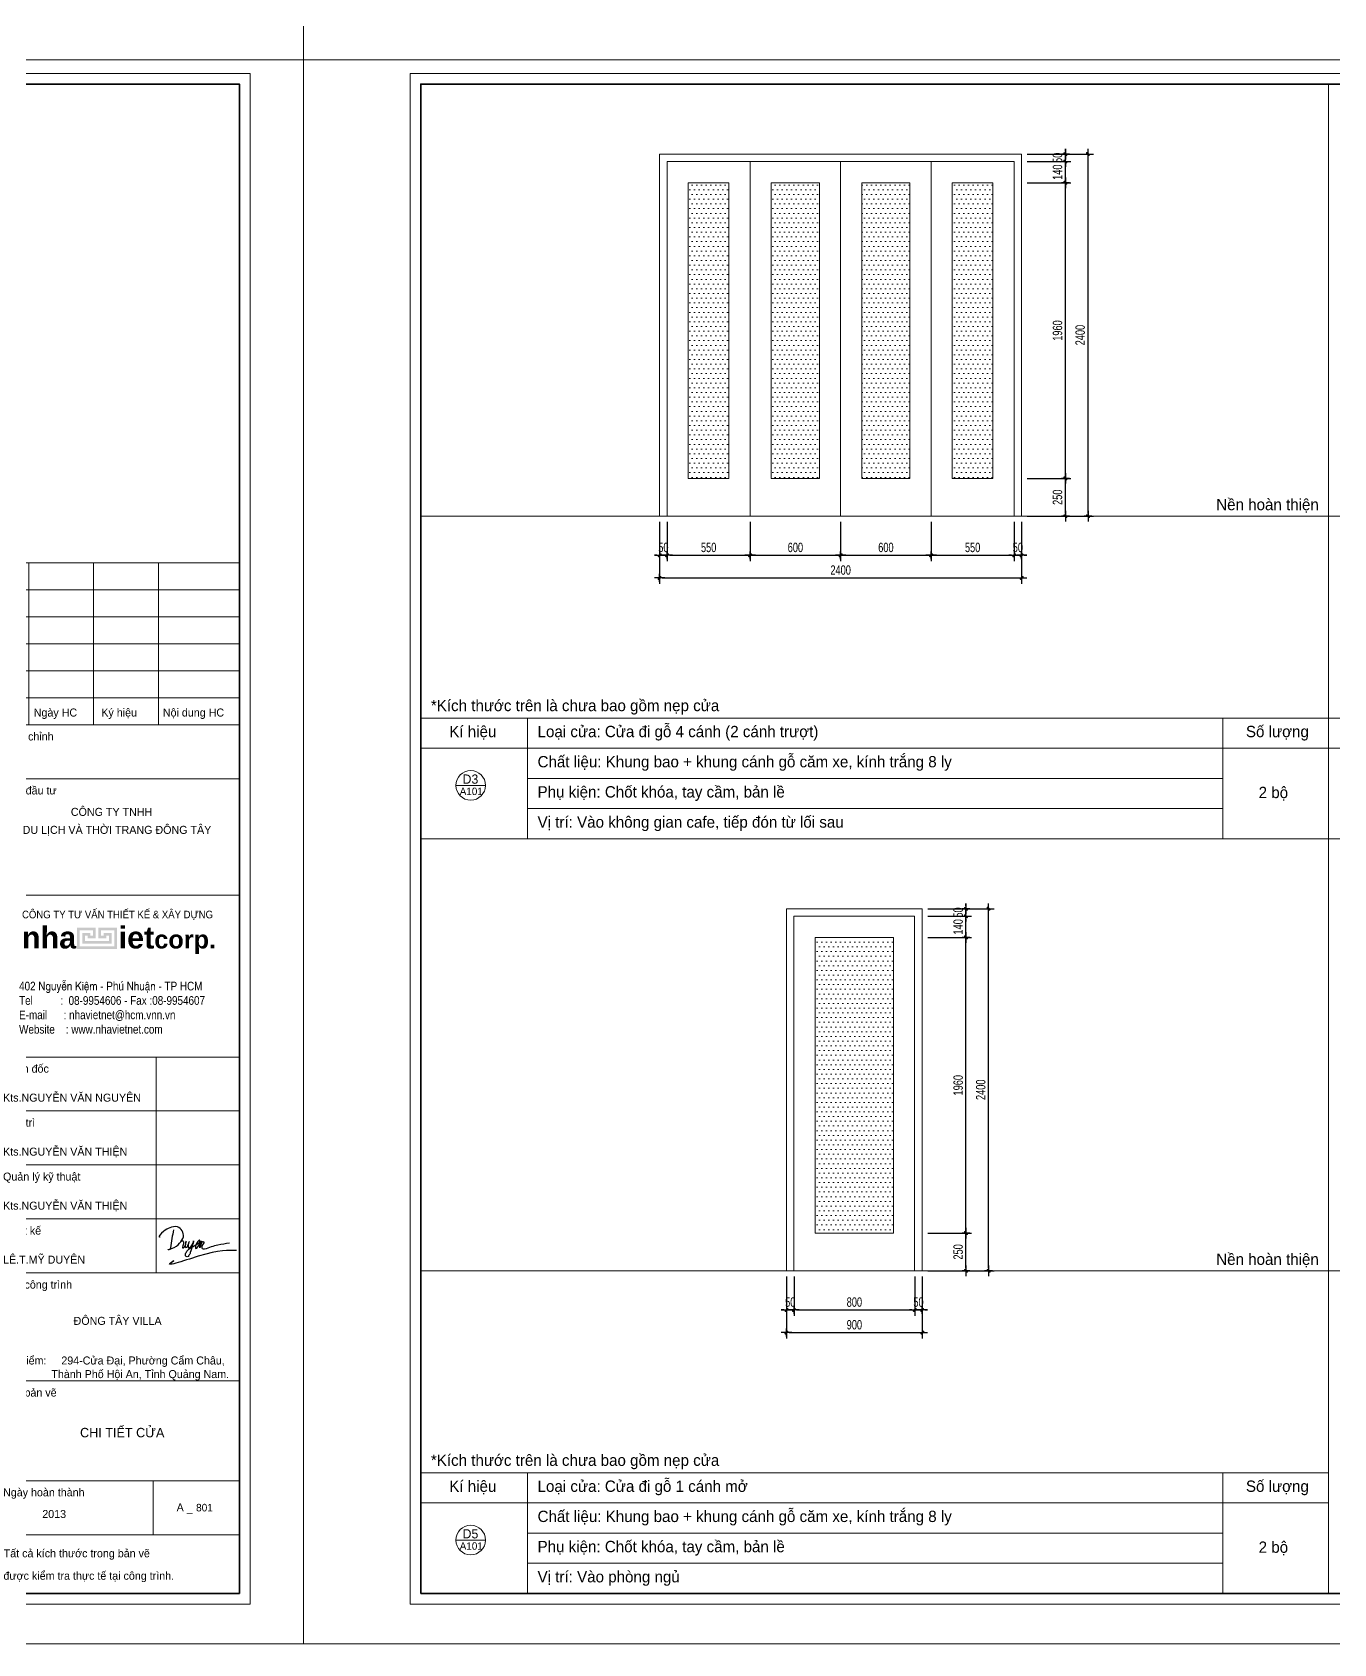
# Model space of a CAD drawing. Header units: inches. Extents: x 88947 to 296847, y 35049 to 161062.
# Drawn here: x 220800 to 229428, y 56051 to 66735 of the extents above; entities that cross this region are included whole.
import ezdxf
from ezdxf.enums import TextEntityAlignment as Align
from ezdxf.xclip import XClip

# ---------------------------------------------------------------- set-up
doc = ezdxf.new("R2010")
doc.units = ezdxf.units.IN
doc.header["$MEASUREMENT"] = 0
doc.header["$XCLIPFRAME"] = 0
doc.header["$PDMODE"] = 1
doc.layers.add('$AUDIT_BAD_LAYER1', color=7, linetype='Continuous')
doc.layers.add('text', color=2, linetype='Continuous')
for name, color, linetype, lineweight in [('0.15', 175, 'Continuous', 20), ('0.4', 1, 'Continuous', 30), ('A-Dims', 145, 'Continuous', 25), ('A-Text', 30, 'Continuous', 9), ('A-Wall', 2, 'Continuous', 35), ('CUA', 42, 'Continuous', 20), ('DIM', 7, 'Continuous', 25), ('DOOR', 142, 'Continuous', 15), ('HACTH', 8, 'Continuous', 5), ('KHUNG 2', 144, 'Continuous', 18), ('KY HIEU', 4, 'Continuous', 25), ('NETMANH', 192, 'Continuous', 18)]:
    doc.layers.add(name, color=color, linetype=linetype, lineweight=lineweight)
doc.styles.add('FRANKO', font='VFRANKO.TTF')
doc.styles.add('KH-TEXT', font='VAVON.TTF')
doc.styles.add('KHUNGTEN', font='VHELVEB.TTF')
doc.styles.add('VNI-HELVE-CONDENSE', font='VNARIAL.TTF', dxfattribs={"width": 0.7})
doc.dimstyles.new('TAS-50', dxfattribs={"dimscale": 25, "dimtxt": 2.5, "dimasz": 0.7, "dimexe": 1.5, "dimexo": 1.5, "dimgap": 0.8, "dimtad": 1, "dimdec": 0, "dimzin": 3, "dimdsep": 46, "dimtxsty": 'VNI-HELVE-CONDENSE', "dimblk": 'TICK', "dimcen": 2.5, "dimclrt": 71, "dimazin": 2, "dimtfac": 0.75, "dimtdec": 0, "dimtix": 1, "dimtmove": 2, "dimatfit": 2, "dimldrblk": 'TICK123', "dimfxl": 1.5, "dimtolj": 1, "dimtzin": 0, "dimarcsym": 0})

# ---------------------------------------------------------------- blocks, each defined once
blk = doc.blocks.new('A$C22DF5D2D')
for points in [[(-10, 1159), (-123, 479), (-148, 421), (-212, 409), (-104, 451), (219, 660), (363, 901), (147, 1267), (-150, 1235), (-388, 1094), (-537, 889), (-506, 892)], [(255, 700), (290, 728), (339, 743), (363, 705), (341, 552), (331, 483), (357, 485), (464, 729), (431, 561), (448, 495), (513, 535), (530, 566), (588, 726), (535, 529), (559, 486), (639, 526), (747, 742), (622, 304), (565, 189), (507, 143), (444, 188), (443, 257), (521, 382), (803, 578), (926, 655), (981, 729), (981, 766), (870, 665), (831, 456), (904, 515), (1051, 736), (976, 480), (1094, 717), (1127, 703), (1105, 634), (1056, 499), (1066, 460), (1148, 442), (1421, 530), (1656, 597), (2094, 666)], [(2356, 378), (916, 165), (-61, -39), (0, 0), (-61, -39)]]:
    blk.add_spline(points, degree=3)
blk = doc.blocks.new('khung ten')
at = {"layer": '0.4'}
h = blk.add_hatch(color=256, dxfattribs=at)
h.paths.add_polyline_path([(303108, -206615), (302758, -206615), (302758, -207015), (303508, -207015), (303508, -206615), (303158, -206615), (303158, -206815), (303308, -206815), (303308, -206765), (303358, -206765), (303358, -206865), (302908, -206865), (302908, -206765), (302958, -206765), (302958, -206815), (303108, -206815)])
h.paths.add_polyline_path([(303058, -206665), (303058, -206765), (303008, -206765), (303008, -206715), (302858, -206715), (302858, -206915), (303408, -206915), (303408, -206715), (303258, -206715), (303258, -206765), (303208, -206765), (303208, -206665), (303458, -206665), (303458, -206965), (302808, -206965), (302808, -206665)], flags=16)
at = {"layer": '0.15', "ltscale": 0.7}
blk.add_line((301249, -213090), (305804, -213090), dxfattribs=at)
at = {"layer": 'A-Wall', "ltscale": 0.7}
blk.add_lwpolyline([(267204, -219099), (305804, -219099), (305804, -190799), (267204, -190799)], close=True, dxfattribs=at)
at = {"layer": 'KHUNG 2', "ltscale": 0.7}
for p, q in [((301249, -219099), (301249, -190799)), ((301249, -199776), (305804, -199776)), ((301856, -202813), (301856, -199776)), ((303071, -202813), (303071, -199776)), ((304286, -202813), (304286, -199776)), ((301249, -200282), (305804, -200282)), ((301249, -200789), (305804, -200789)), ((305804, -201295), (301249, -201295)), ((301249, -201801), (305804, -201801)), ((301249, -202307), (305804, -202307)), ((301249, -202813), (305804, -202813)), ((301249, -203826), (305804, -203826)), ((301249, -206004), (305804, -206004)), ((301249, -209041), (305804, -209041)), ((304246, -213090), (304246, -209041)), ((301249, -210053), (305804, -210053)), ((301249, -211065), (305804, -211065)), ((301249, -212078), (305804, -212078)), ((301249, -213090), (305804, -213090)), ((301249, -215115), (305804, -215115)), ((301249, -216986), (305804, -216986)), ((304185, -217998), (304185, -216986)), ((301249, -217998), (305804, -217998))]:
    blk.add_line(p, q, dxfattribs=at)
blk.add_lwpolyline([(267004, -219299), (306004, -219299), (306004, -190599), (267004, -190599)], close=True, dxfattribs=at)
at = {"layer": 'NETMANH', "ltscale": 0.7}
blk.add_lwpolyline([(265004, -220042), (307004, -220042), (307004, -190342), (265004, -190342)], close=True, dxfattribs=at)
at = {"layer": 'text', "linetype": 'Continuous', "xscale": 0.5, "yscale": 0.5, "zscale": 0.5}
blk.add_blockref('A$C22DF5D2D', (304573, -212860), dxfattribs=at)
at = {"layer": '$AUDIT_BAD_LAYER1', "color": 2, "linetype": 'Continuous', "style": 'KHUNGTEN', "width": 0.9}
blk.add_text('COÂNG TY TÖ VAÁN THIEÁT KEÁ & XAÂY DÖÏNG', height=142.53, dxfattribs=at).set_placement((303519, -206369), align=Align.MIDDLE_CENTER)
at = {"layer": '$AUDIT_BAD_LAYER1', "color": 2, "linetype": 'Continuous', "insert": (301673, -207630), "char_height": 161.97, "width": 6102.51, "attachment_point": 1, "style": 'KHUNGTEN'}
blk.add_mtext('{\\fVNI-Helve-Condense|b0|i0|c0|p2;402 Nguyeãn Kieäm - Phuù Nhuaän - TP HCM \\PTel          :  08-9954606 - Fax :08-9954607\\PE-mail      : nhavietnet@hcm.vnn.vn\\PWebsite    : www.nhavietnet.com}', dxfattribs=at)
at = {"layer": 'text', "linetype": 'Continuous', "style": 'FRANKO'}
for s, p in [('Stt', (301373, -202657)), ('Ngaøy HC', (301948, -202657)), ('Kyù hieäu', (303215, -202657)), ('Noäi dung HC', (304369, -202657)), ('Hieäu chænh', (301373, -203106)), ('Chuû ñaàu tö', (301373, -204118)), ('COÂNG TY TNHH ', (302644, -204520)), ('DU LÒCH VAØ THÔØI TRANG ÑOÂNG TAÂY', (301740, -204857)), ('Giaùm ñoác', (301373, -209334)), ('Kts.NGUYEÃN VAÊN NGUYEÂN', (301373, -209878)), ('Chuû trì', (301373, -210346)), ('Kts.NGUYEÃN VAÊN THIEÄN', (301373, -210890)), ('Quaûn lyù kyõ thuaät', (301373, -211358)), ('Kts.NGUYEÃN VAÊN THIEÄN', (301373, -211903)), ('Thieát keá', (301373, -212370)), ('LEÂ.T.MYÕ DUYEÂN', (301373, -212915)), ('Teân coâng trình', (301373, -213383)), ('ÑOÂNG TAÂY VILLA', (302695, -214063)), ('Ñòa Ñieåm:     294-Cöûa Ñaïi, Phöôøng Caåm Chaâu, ', (301306, -214806)), ('Thaønh Phoá Hoäi An, Tænh Quaûng Nam.', (302278, -215061)), ('Teân baûn veõ ', (301373, -215407)), ('Ngaøy hoaøn thaønh', (301373, -217278)), ('2013', (302108, -217684)), ('A _ ', (304627, -217560)), ('Taát caû kích thöôùc trong baûn veõ ', (301385, -218421)), ('ñöôïc kieåm tra thöïc teá taïi coâng trình.', (301381, -218842))]:
    blk.add_text(s, height=150, dxfattribs=at).set_placement(p)
at = {"layer": 'text', "linetype": 'Continuous', "insert": (303546, -206852), "char_height": 410.12, "width": 9417.44, "attachment_point": 5, "style": 'KHUNGTEN'}
blk.add_mtext('{\\fVNI-Helve|b1|i0|c0|p2;nha     iet\\H0.8274x;corp.}', dxfattribs=at)
blk = doc.blocks.new('A$C63FF6805')
at = {"layer": 'HACTH'}
h = blk.add_hatch(dxfattribs=at)
h.set_pattern_fill('DOTS', color=256, scale=500, style=0)
h.set_pattern_definition([(0, (-2310, -2310), (15.625, 31.25), [0, -31.25])])
h.paths.add_polyline_path([(-2040, -190), (-2310, -190), (-2310, -2150), (-2040, -2150)])
h = blk.add_hatch(dxfattribs=at)
h.set_pattern_fill('DOTS', color=256, scale=500, style=0)
h.set_pattern_definition([(0, (-1760, -2310), (15.625, 31.25), [0, -31.25])])
h.paths.add_polyline_path([(-1440, -190), (-1760, -190), (-1760, -2150), (-1440, -2150)])
h = blk.add_hatch(dxfattribs=at)
h.set_pattern_fill('DOTS', color=256, scale=500, style=0)
h.set_pattern_definition([(180, (-840, -2310), (-15.625, 31.25), [0, -31.25])])
h.paths.add_polyline_path([(-1160, -190), (-840, -190), (-840, -2150), (-1160, -2150)])
h = blk.add_hatch(dxfattribs=at)
h.set_pattern_fill('DOTS', color=256, scale=500, style=0)
h.set_pattern_definition([(180, (-290, -2310), (-15.625, 31.25), [0, -31.25])])
h.paths.add_polyline_path([(-560, -190), (-290, -190), (-290, -2150), (-560, -2150)])
at = {"layer": 'CUA'}
for points in [[(-100, -2400), (-100, 0), (-2500, 0), (-2500, -2400)], [(-1300, -50), (-1900, -50), (-1900, -2400), (-1300, -2400)], [(-1300, -50), (-700, -50), (-700, -2400), (-1300, -2400)], [(-2040, -190), (-2310, -190), (-2310, -2150), (-2040, -2150)], [(-1440, -190), (-1760, -190), (-1760, -2150), (-1440, -2150)], [(-1160, -190), (-840, -190), (-840, -2150), (-1160, -2150)], [(-560, -190), (-290, -190), (-290, -2150), (-560, -2150)]]:
    blk.add_lwpolyline(points, close=True, dxfattribs=at)
for points in [[(-1900, -50), (-2450, -50), (-2450, -2400), (-1900, -2400), (-1900, -50)], [(-700, -50), (-1900, -50)], [(-1900, -2400), (-1900, -50)], [(-700, -2400), (-150, -2400), (-150, -50), (-700, -50), (-700, -2400)], [(-700, -2400), (-700, -50)], [(-1160, -190), (-840, -190)], [(-1900, -2400), (-700, -2400)]]:
    blk.add_lwpolyline(points, dxfattribs=at)
blk = doc.blocks.new('TICK')
at = {"layer": 'A-Dims', "color": 1}
for p, q in [((-2, 0), (2, 0)), ((0, 1.5), (0, -1.5))]:
    blk.add_line(p, q, dxfattribs=at)
at = {"layer": 'A-Dims', "color": 1, "const_width": 0.788}
blk.add_lwpolyline([(-0.33, -0.35), (0.38, 0.38)], dxfattribs=at)
at = {"layer": 'A-Dims', "color": 1, "const_width": 0.394}
for points in [[(0.24, 0.52, -0.414214), (0.52, 0.52, -1)], [(0.52, 0.52, -0.414214), (0.52, 0.24, -1)], [(-0.47, -0.21, 0.414214), (-0.47, -0.49, 1)], [(-0.47, -0.49, 0.414214), (-0.19, -0.49, 1)]]:
    blk.add_lwpolyline(points, format="xyb", dxfattribs=at)
blk = doc.blocks.new('*D3468')
at = {"layer": 'Defpoints', "color": 0}
for p in [(227359, 63777), (227649, 63777), (227359, 63527)]:
    blk.add_point(p, dxfattribs=at)
at = {"layer": 'DIM', "color": 0, "lineweight": -2}
for p, q in [((227396, 63777), (227686, 63777)), ((227649, 63545), (227649, 63760)), ((227396, 63527), (227686, 63527))]:
    blk.add_line(p, q, dxfattribs=at)
at = {"layer": 'DIM', "color": 0, "lineweight": -2, "xscale": 17.5, "yscale": 17.5, "zscale": 17.5}
for p, rotation in [((227649, 63777), 90), ((227649, 63527), 270)]:
    blk.add_blockref('TICK', p, dxfattribs=dict(at, rotation=rotation))
at = {"layer": 'DIM', "color": 71, "insert": (227597, 63652), "char_height": 62.5, "attachment_point": 5, "rotation": 90, "style": 'VNI-HELVE-CONDENSE'}
blk.add_mtext('\\A1;250', dxfattribs=at)
blk = doc.blocks.new('TICK123')
at = {"layer": 'A-Dims', "color": 1}
blk.add_lwpolyline([(0.05, 0, 0, 0.84, 0), (-2.11, 0, 8.4, 8.4, 0)], format="xyseb", dxfattribs=at)
blk = doc.blocks.new('*D3469')
at = {"layer": 'Defpoints', "color": 0}
for p in [(227359, 65737), (227649, 65737), (227359, 63777)]:
    blk.add_point(p, dxfattribs=at)
at = {"layer": 'DIM', "color": 0, "lineweight": -2}
for p, q in [((227396, 65737), (227686, 65737)), ((227649, 63795), (227649, 65720)), ((227396, 63777), (227686, 63777))]:
    blk.add_line(p, q, dxfattribs=at)
at = {"layer": 'DIM', "color": 0, "lineweight": -2, "xscale": 17.5, "yscale": 17.5, "zscale": 17.5}
for p, rotation in [((227649, 65737), 90), ((227649, 63777), 270)]:
    blk.add_blockref('TICK', p, dxfattribs=dict(at, rotation=rotation))
at = {"layer": 'DIM', "color": 71, "insert": (227597, 64757), "char_height": 62.5, "attachment_point": 5, "rotation": 90, "style": 'VNI-HELVE-CONDENSE'}
blk.add_mtext('\\A1;1960', dxfattribs=at)
blk = doc.blocks.new('*D3470')
at = {"layer": 'Defpoints', "color": 0}
for p in [(227359, 65877), (227649, 65877), (227359, 65737)]:
    blk.add_point(p, dxfattribs=at)
at = {"layer": 'DIM', "color": 0, "lineweight": -2}
for p, q in [((227396, 65877), (227686, 65877)), ((227649, 65755), (227649, 65860)), ((227396, 65737), (227686, 65737))]:
    blk.add_line(p, q, dxfattribs=at)
at = {"layer": 'DIM', "color": 0, "lineweight": -2, "xscale": 17.5, "yscale": 17.5, "zscale": 17.5}
for p, rotation in [((227649, 65877), 90), ((227649, 65737), 270)]:
    blk.add_blockref('TICK', p, dxfattribs=dict(at, rotation=rotation))
at = {"layer": 'DIM', "color": 71, "insert": (227597, 65807), "char_height": 62.5, "attachment_point": 5, "rotation": 90, "style": 'VNI-HELVE-CONDENSE'}
blk.add_mtext('\\A1;140', dxfattribs=at)
blk = doc.blocks.new('*D3471')
at = {"layer": 'Defpoints', "color": 0}
for p in [(227359, 65927), (227649, 65927), (227359, 65877)]:
    blk.add_point(p, dxfattribs=at)
at = {"layer": 'DIM', "color": 0, "lineweight": -2}
for p, q in [((227396, 65927), (227686, 65927)), ((227649, 65945), (227649, 65962)), ((227649, 65877), (227649, 65927)), ((227396, 65877), (227686, 65877)), ((227649, 65860), (227649, 65842))]:
    blk.add_line(p, q, dxfattribs=at)
at = {"layer": 'DIM', "color": 0, "lineweight": -2, "xscale": 17.5, "yscale": 17.5, "zscale": 17.5}
for p, rotation in [((227649, 65927), 270), ((227649, 65877), 90)]:
    blk.add_blockref('TICK', p, dxfattribs=dict(at, rotation=rotation))
at = {"layer": 'DIM', "color": 71, "insert": (227597, 65902), "char_height": 62.5, "attachment_point": 5, "rotation": 90, "style": 'VNI-HELVE-CONDENSE'}
blk.add_mtext('\\A1;50', dxfattribs=at)
blk = doc.blocks.new('*D3472')
at = {"layer": 'Defpoints', "color": 0}
for p in [(227509, 65927), (227799, 65927), (227509, 63527)]:
    blk.add_point(p, dxfattribs=at)
at = {"layer": 'DIM', "color": 0, "lineweight": -2}
for p, q in [((227546, 65927), (227836, 65927)), ((227799, 63545), (227799, 65910)), ((227546, 63527), (227836, 63527))]:
    blk.add_line(p, q, dxfattribs=at)
at = {"layer": 'DIM', "color": 0, "lineweight": -2, "xscale": 17.5, "yscale": 17.5, "zscale": 17.5}
for p, rotation in [((227799, 65927), 90), ((227799, 63527), 270)]:
    blk.add_blockref('TICK', p, dxfattribs=dict(at, rotation=rotation))
at = {"layer": 'DIM', "color": 71, "insert": (227747, 64727), "char_height": 62.5, "attachment_point": 5, "rotation": 90, "style": 'VNI-HELVE-CONDENSE'}
blk.add_mtext('\\A1;2400', dxfattribs=at)
blk = doc.blocks.new('KH-DR')
blk.add_line((-4, 0), (4, 0))
blk.add_circle((0, 0), 4)
at = {"color": 3, "style": 'KH-TEXT'}
blk.add_attdef('SYMBOL', text='', height=2.5, dxfattribs=at).set_placement((-0.08, 1.7), align=Align.MIDDLE_CENTER)
at = {"style": 'KH-TEXT'}
blk.add_attdef('TYPE', text='', height=2, dxfattribs=at).set_placement((-0.1, -1.61), align=Align.MIDDLE_CENTER)
blk = doc.blocks.new('*D3473')
at = {"layer": 'Defpoints', "color": 0}
for p in [(224959, 63527), (225009, 63527), (225009, 63267)]:
    blk.add_point(p, dxfattribs=at)
at = {"layer": 'DIM', "color": 0, "lineweight": -2}
for p, q in [((224959, 63490), (224959, 63229)), ((225009, 63490), (225009, 63229)), ((224941, 63267), (224924, 63267)), ((224959, 63267), (225009, 63267)), ((225026, 63267), (225044, 63267))]:
    blk.add_line(p, q, dxfattribs=at)
at = {"layer": 'DIM', "color": 0, "lineweight": -2, "xscale": 17.5, "yscale": 17.5, "zscale": 17.5}
blk.add_blockref('TICK', (224959, 63267), dxfattribs=at)
at = {"layer": 'DIM', "color": 0, "lineweight": -2, "xscale": 17.5, "yscale": 17.5, "zscale": 17.5, "rotation": 180}
blk.add_blockref('TICK', (225009, 63267), dxfattribs=at)
at = {"layer": 'DIM', "color": 71, "insert": (224984, 63319), "char_height": 62.5, "attachment_point": 5, "style": 'VNI-HELVE-CONDENSE'}
blk.add_mtext('\\A1;50', dxfattribs=at)
blk = doc.blocks.new('*D3474')
at = {"layer": 'Defpoints', "color": 0}
for p in [(225009, 63527), (225559, 63527), (225559, 63267)]:
    blk.add_point(p, dxfattribs=at)
at = {"layer": 'DIM', "color": 0, "lineweight": -2}
for p, q in [((225009, 63490), (225009, 63229)), ((225559, 63490), (225559, 63229)), ((225026, 63267), (225541, 63267))]:
    blk.add_line(p, q, dxfattribs=at)
at = {"layer": 'DIM', "color": 0, "lineweight": -2, "xscale": 17.5, "yscale": 17.5, "zscale": 17.5, "rotation": 180}
blk.add_blockref('TICK', (225009, 63267), dxfattribs=at)
at = {"layer": 'DIM', "color": 0, "lineweight": -2, "xscale": 17.5, "yscale": 17.5, "zscale": 17.5}
blk.add_blockref('TICK', (225559, 63267), dxfattribs=at)
at = {"layer": 'DIM', "color": 71, "insert": (225284, 63319), "char_height": 62.5, "attachment_point": 5, "style": 'VNI-HELVE-CONDENSE'}
blk.add_mtext('\\A1;550', dxfattribs=at)
blk = doc.blocks.new('*D3475')
at = {"layer": 'Defpoints', "color": 0}
for p in [(225559, 63527), (226159, 63527), (226159, 63267)]:
    blk.add_point(p, dxfattribs=at)
at = {"layer": 'DIM', "color": 0, "lineweight": -2}
for p, q in [((225559, 63490), (225559, 63229)), ((226159, 63490), (226159, 63229)), ((225576, 63267), (226141, 63267))]:
    blk.add_line(p, q, dxfattribs=at)
at = {"layer": 'DIM', "color": 0, "lineweight": -2, "xscale": 17.5, "yscale": 17.5, "zscale": 17.5, "rotation": 180}
blk.add_blockref('TICK', (225559, 63267), dxfattribs=at)
at = {"layer": 'DIM', "color": 0, "lineweight": -2, "xscale": 17.5, "yscale": 17.5, "zscale": 17.5}
blk.add_blockref('TICK', (226159, 63267), dxfattribs=at)
at = {"layer": 'DIM', "color": 71, "insert": (225859, 63319), "char_height": 62.5, "attachment_point": 5, "style": 'VNI-HELVE-CONDENSE'}
blk.add_mtext('\\A1;600', dxfattribs=at)
blk = doc.blocks.new('*D3476')
at = {"layer": 'Defpoints', "color": 0}
for p in [(226159, 63527), (226759, 63527), (226759, 63267)]:
    blk.add_point(p, dxfattribs=at)
at = {"layer": 'DIM', "color": 0, "lineweight": -2}
for p, q in [((226159, 63490), (226159, 63229)), ((226759, 63490), (226759, 63229)), ((226176, 63267), (226741, 63267))]:
    blk.add_line(p, q, dxfattribs=at)
at = {"layer": 'DIM', "color": 0, "lineweight": -2, "xscale": 17.5, "yscale": 17.5, "zscale": 17.5, "rotation": 180}
blk.add_blockref('TICK', (226159, 63267), dxfattribs=at)
at = {"layer": 'DIM', "color": 0, "lineweight": -2, "xscale": 17.5, "yscale": 17.5, "zscale": 17.5}
blk.add_blockref('TICK', (226759, 63267), dxfattribs=at)
at = {"layer": 'DIM', "color": 71, "insert": (226459, 63319), "char_height": 62.5, "attachment_point": 5, "style": 'VNI-HELVE-CONDENSE'}
blk.add_mtext('\\A1;600', dxfattribs=at)
blk = doc.blocks.new('*D3477')
at = {"layer": 'Defpoints', "color": 0}
for p in [(226759, 63527), (227309, 63527), (227309, 63267)]:
    blk.add_point(p, dxfattribs=at)
at = {"layer": 'DIM', "color": 0, "lineweight": -2}
for p, q in [((226759, 63490), (226759, 63229)), ((227309, 63490), (227309, 63229)), ((226776, 63267), (227291, 63267))]:
    blk.add_line(p, q, dxfattribs=at)
at = {"layer": 'DIM', "color": 0, "lineweight": -2, "xscale": 17.5, "yscale": 17.5, "zscale": 17.5, "rotation": 180}
blk.add_blockref('TICK', (226759, 63267), dxfattribs=at)
at = {"layer": 'DIM', "color": 0, "lineweight": -2, "xscale": 17.5, "yscale": 17.5, "zscale": 17.5}
blk.add_blockref('TICK', (227309, 63267), dxfattribs=at)
at = {"layer": 'DIM', "color": 71, "insert": (227034, 63319), "char_height": 62.5, "attachment_point": 5, "style": 'VNI-HELVE-CONDENSE'}
blk.add_mtext('\\A1;550', dxfattribs=at)
blk = doc.blocks.new('*D3478')
at = {"layer": 'Defpoints', "color": 0}
for p in [(227309, 63527), (227359, 63527), (227359, 63267)]:
    blk.add_point(p, dxfattribs=at)
at = {"layer": 'DIM', "color": 0, "lineweight": -2}
for p, q in [((227309, 63490), (227309, 63229)), ((227359, 63490), (227359, 63229)), ((227291, 63267), (227274, 63267)), ((227309, 63267), (227359, 63267)), ((227376, 63267), (227394, 63267))]:
    blk.add_line(p, q, dxfattribs=at)
at = {"layer": 'DIM', "color": 0, "lineweight": -2, "xscale": 17.5, "yscale": 17.5, "zscale": 17.5}
blk.add_blockref('TICK', (227309, 63267), dxfattribs=at)
at = {"layer": 'DIM', "color": 0, "lineweight": -2, "xscale": 17.5, "yscale": 17.5, "zscale": 17.5, "rotation": 180}
blk.add_blockref('TICK', (227359, 63267), dxfattribs=at)
at = {"layer": 'DIM', "color": 71, "insert": (227334, 63319), "char_height": 62.5, "attachment_point": 5, "style": 'VNI-HELVE-CONDENSE'}
blk.add_mtext('\\A1;50', dxfattribs=at)
blk = doc.blocks.new('*D3479')
at = {"layer": 'Defpoints', "color": 0}
for p in [(224959, 63377), (227359, 63377), (227359, 63117)]:
    blk.add_point(p, dxfattribs=at)
at = {"layer": 'DIM', "color": 0, "lineweight": -2}
for p, q in [((224959, 63340), (224959, 63079)), ((227359, 63340), (227359, 63079)), ((224976, 63117), (227341, 63117))]:
    blk.add_line(p, q, dxfattribs=at)
at = {"layer": 'DIM', "color": 0, "lineweight": -2, "xscale": 17.5, "yscale": 17.5, "zscale": 17.5, "rotation": 180}
blk.add_blockref('TICK', (224959, 63117), dxfattribs=at)
at = {"layer": 'DIM', "color": 0, "lineweight": -2, "xscale": 17.5, "yscale": 17.5, "zscale": 17.5}
blk.add_blockref('TICK', (227359, 63117), dxfattribs=at)
at = {"layer": 'DIM', "color": 71, "insert": (226159, 63169), "char_height": 62.5, "attachment_point": 5, "style": 'VNI-HELVE-CONDENSE'}
blk.add_mtext('\\A1;2400', dxfattribs=at)
blk = doc.blocks.new('*D3502')
at = {"layer": 'Defpoints', "color": 0}
for p in [(226700, 58774), (226990, 58774), (226700, 58524)]:
    blk.add_point(p, dxfattribs=at)
at = {"layer": 'DIM', "color": 0, "lineweight": -2}
for p, q in [((226737, 58774), (227027, 58774)), ((226990, 58542), (226990, 58757)), ((226737, 58524), (227027, 58524))]:
    blk.add_line(p, q, dxfattribs=at)
at = {"layer": 'DIM', "color": 0, "lineweight": -2, "xscale": 17.5, "yscale": 17.5, "zscale": 17.5}
for p, rotation in [((226990, 58774), 90), ((226990, 58524), 270)]:
    blk.add_blockref('TICK', p, dxfattribs=dict(at, rotation=rotation))
at = {"layer": 'DIM', "color": 71, "insert": (226938, 58649), "char_height": 62.5, "attachment_point": 5, "rotation": 90, "style": 'VNI-HELVE-CONDENSE'}
blk.add_mtext('\\A1;250', dxfattribs=at)
blk = doc.blocks.new('*D3503')
at = {"layer": 'Defpoints', "color": 0}
for p in [(226700, 60734), (226990, 60734), (226700, 58774)]:
    blk.add_point(p, dxfattribs=at)
at = {"layer": 'DIM', "color": 0, "lineweight": -2}
for p, q in [((226737, 60734), (227027, 60734)), ((226990, 58792), (226990, 60717)), ((226737, 58774), (227027, 58774))]:
    blk.add_line(p, q, dxfattribs=at)
at = {"layer": 'DIM', "color": 0, "lineweight": -2, "xscale": 17.5, "yscale": 17.5, "zscale": 17.5}
for p, rotation in [((226990, 60734), 90), ((226990, 58774), 270)]:
    blk.add_blockref('TICK', p, dxfattribs=dict(at, rotation=rotation))
at = {"layer": 'DIM', "color": 71, "insert": (226938, 59754), "char_height": 62.5, "attachment_point": 5, "rotation": 90, "style": 'VNI-HELVE-CONDENSE'}
blk.add_mtext('\\A1;1960', dxfattribs=at)
blk = doc.blocks.new('*D3504')
at = {"layer": 'Defpoints', "color": 0}
for p in [(226700, 60874), (226990, 60874), (226700, 60734)]:
    blk.add_point(p, dxfattribs=at)
at = {"layer": 'DIM', "color": 0, "lineweight": -2}
for p, q in [((226737, 60874), (227027, 60874)), ((226990, 60752), (226990, 60857)), ((226737, 60734), (227027, 60734))]:
    blk.add_line(p, q, dxfattribs=at)
at = {"layer": 'DIM', "color": 0, "lineweight": -2, "xscale": 17.5, "yscale": 17.5, "zscale": 17.5}
for p, rotation in [((226990, 60874), 90), ((226990, 60734), 270)]:
    blk.add_blockref('TICK', p, dxfattribs=dict(at, rotation=rotation))
at = {"layer": 'DIM', "color": 71, "insert": (226938, 60804), "char_height": 62.5, "attachment_point": 5, "rotation": 90, "style": 'VNI-HELVE-CONDENSE'}
blk.add_mtext('\\A1;140', dxfattribs=at)
blk = doc.blocks.new('*D3505')
at = {"layer": 'Defpoints', "color": 0}
for p in [(226700, 60924), (226990, 60924), (226700, 60874)]:
    blk.add_point(p, dxfattribs=at)
at = {"layer": 'DIM', "color": 0, "lineweight": -2}
for p, q in [((226737, 60924), (227027, 60924)), ((226990, 60942), (226990, 60959)), ((226990, 60874), (226990, 60924)), ((226737, 60874), (227027, 60874)), ((226990, 60857), (226990, 60839))]:
    blk.add_line(p, q, dxfattribs=at)
at = {"layer": 'DIM', "color": 0, "lineweight": -2, "xscale": 17.5, "yscale": 17.5, "zscale": 17.5}
for p, rotation in [((226990, 60924), 270), ((226990, 60874), 90)]:
    blk.add_blockref('TICK', p, dxfattribs=dict(at, rotation=rotation))
at = {"layer": 'DIM', "color": 71, "insert": (226938, 60899), "char_height": 62.5, "attachment_point": 5, "rotation": 90, "style": 'VNI-HELVE-CONDENSE'}
blk.add_mtext('\\A1;50', dxfattribs=at)
blk = doc.blocks.new('*D3506')
at = {"layer": 'Defpoints', "color": 0}
for p in [(226850, 60924), (227140, 60924), (226850, 58524)]:
    blk.add_point(p, dxfattribs=at)
at = {"layer": 'DIM', "color": 0, "lineweight": -2}
for p, q in [((226887, 60924), (227177, 60924)), ((227140, 58542), (227140, 60907)), ((226887, 58524), (227177, 58524))]:
    blk.add_line(p, q, dxfattribs=at)
at = {"layer": 'DIM', "color": 0, "lineweight": -2, "xscale": 17.5, "yscale": 17.5, "zscale": 17.5}
for p, rotation in [((227140, 60924), 90), ((227140, 58524), 270)]:
    blk.add_blockref('TICK', p, dxfattribs=dict(at, rotation=rotation))
at = {"layer": 'DIM', "color": 71, "insert": (227088, 59724), "char_height": 62.5, "attachment_point": 5, "rotation": 90, "style": 'VNI-HELVE-CONDENSE'}
blk.add_mtext('\\A1;2400', dxfattribs=at)
blk = doc.blocks.new('*D3507')
at = {"layer": 'Defpoints', "color": 0}
for p in [(225800, 58524), (225850, 58524), (225850, 58264)]:
    blk.add_point(p, dxfattribs=at)
at = {"layer": 'DIM', "color": 0, "lineweight": -2}
for p, q in [((225800, 58487), (225800, 58226)), ((225850, 58487), (225850, 58226)), ((225782, 58264), (225765, 58264)), ((225800, 58264), (225850, 58264)), ((225867, 58264), (225885, 58264))]:
    blk.add_line(p, q, dxfattribs=at)
at = {"layer": 'DIM', "color": 0, "lineweight": -2, "xscale": 17.5, "yscale": 17.5, "zscale": 17.5}
blk.add_blockref('TICK', (225800, 58264), dxfattribs=at)
at = {"layer": 'DIM', "color": 0, "lineweight": -2, "xscale": 17.5, "yscale": 17.5, "zscale": 17.5, "rotation": 180}
blk.add_blockref('TICK', (225850, 58264), dxfattribs=at)
at = {"layer": 'DIM', "color": 71, "insert": (225825, 58316), "char_height": 62.5, "attachment_point": 5, "style": 'VNI-HELVE-CONDENSE'}
blk.add_mtext('\\A1;50', dxfattribs=at)
blk = doc.blocks.new('*D3508')
at = {"layer": 'Defpoints', "color": 0}
for p in [(225850, 58524), (226650, 58524), (226650, 58264)]:
    blk.add_point(p, dxfattribs=at)
at = {"layer": 'DIM', "color": 0, "lineweight": -2}
for p, q in [((225850, 58487), (225850, 58226)), ((226650, 58487), (226650, 58226)), ((225867, 58264), (226632, 58264))]:
    blk.add_line(p, q, dxfattribs=at)
at = {"layer": 'DIM', "color": 0, "lineweight": -2, "xscale": 17.5, "yscale": 17.5, "zscale": 17.5, "rotation": 180}
blk.add_blockref('TICK', (225850, 58264), dxfattribs=at)
at = {"layer": 'DIM', "color": 0, "lineweight": -2, "xscale": 17.5, "yscale": 17.5, "zscale": 17.5}
blk.add_blockref('TICK', (226650, 58264), dxfattribs=at)
at = {"layer": 'DIM', "color": 71, "insert": (226250, 58316), "char_height": 62.5, "attachment_point": 5, "style": 'VNI-HELVE-CONDENSE'}
blk.add_mtext('\\A1;800', dxfattribs=at)
blk = doc.blocks.new('*D3509')
at = {"layer": 'Defpoints', "color": 0}
for p in [(226650, 58524), (226700, 58524), (226700, 58264)]:
    blk.add_point(p, dxfattribs=at)
at = {"layer": 'DIM', "color": 0, "lineweight": -2}
for p, q in [((226650, 58487), (226650, 58226)), ((226700, 58487), (226700, 58226)), ((226632, 58264), (226615, 58264)), ((226650, 58264), (226700, 58264)), ((226717, 58264), (226735, 58264))]:
    blk.add_line(p, q, dxfattribs=at)
at = {"layer": 'DIM', "color": 0, "lineweight": -2, "xscale": 17.5, "yscale": 17.5, "zscale": 17.5}
blk.add_blockref('TICK', (226650, 58264), dxfattribs=at)
at = {"layer": 'DIM', "color": 0, "lineweight": -2, "xscale": 17.5, "yscale": 17.5, "zscale": 17.5, "rotation": 180}
blk.add_blockref('TICK', (226700, 58264), dxfattribs=at)
at = {"layer": 'DIM', "color": 71, "insert": (226675, 58316), "char_height": 62.5, "attachment_point": 5, "style": 'VNI-HELVE-CONDENSE'}
blk.add_mtext('\\A1;50', dxfattribs=at)
blk = doc.blocks.new('*D3510')
at = {"layer": 'Defpoints', "color": 0}
for p in [(225800, 58524), (226700, 58524), (226700, 58114)]:
    blk.add_point(p, dxfattribs=at)
at = {"layer": 'DIM', "color": 0, "lineweight": -2}
for p, q in [((225800, 58487), (225800, 58076)), ((226700, 58487), (226700, 58076)), ((225817, 58114), (226682, 58114))]:
    blk.add_line(p, q, dxfattribs=at)
at = {"layer": 'DIM', "color": 0, "lineweight": -2, "xscale": 17.5, "yscale": 17.5, "zscale": 17.5, "rotation": 180}
blk.add_blockref('TICK', (225800, 58114), dxfattribs=at)
at = {"layer": 'DIM', "color": 0, "lineweight": -2, "xscale": 17.5, "yscale": 17.5, "zscale": 17.5}
blk.add_blockref('TICK', (226700, 58114), dxfattribs=at)
at = {"layer": 'DIM', "color": 71, "insert": (226250, 58166), "char_height": 62.5, "attachment_point": 5, "style": 'VNI-HELVE-CONDENSE'}
blk.add_mtext('\\A1;900', dxfattribs=at)
blk = doc.blocks.new('A$C514C5D6D')
at = {"layer": 'HACTH'}
h = blk.add_hatch(dxfattribs=at)
h.set_pattern_fill('DOTS', color=256, scale=500, style=0)
h.set_pattern_definition([(0, (190, 140), (15.625, 31.25), [0, -31.25])])
h.paths.add_polyline_path([(190, 250), (190, 2210), (710, 2210), (710, 250)])
at = {"layer": 'CUA'}
for points in [[(0, 0), (0, 2400), (900, 2400), (900, 0)], [(50, 0), (50, 2350), (850, 2350), (850, 0)], [(190, 250), (190, 2210), (710, 2210), (710, 250)]]:
    blk.add_lwpolyline(points, close=True, dxfattribs=at)

msp = doc.modelspace()

# ---------------------------------------------------------------- linework, layer by layer
at = {"layer": 'NETMANH'}
for points in [[(229393.8, 56384.7), (229393.8, 66390.8)], [(223375.2, 63527.2), (235412.4, 63527.2)], [(223375.2, 62187.8), (229393.8, 62187.8)], [(224084, 62187.8), (224084, 61387.8)], [(228693.8, 62187.8), (228693.8, 61387.8)], [(229393.8, 62187.8), (235412.4, 62187.8)], [(223375.2, 61987.8), (229393.8, 61987.8)], [(229393.8, 61987.8), (235412.4, 61987.8)], [(224084, 61787.8), (228693.8, 61787.8)], [(224084, 61587.8), (228693.8, 61587.8)], [(223375.2, 61387.8), (235412.4, 61387.8)], [(223375.2, 58524.2), (235412.4, 58524.2)], [(223375.2, 57184.7), (229393.8, 57184.7)], [(224084, 57184.7), (224084, 56384.7)], [(228693.8, 57184.7), (228693.8, 56384.7)], [(223375.2, 56984.7), (229393.8, 56984.7)], [(224084, 56784.7), (228693.8, 56784.7)], [(224084, 56584.7), (228693.8, 56584.7)]]:
    msp.add_lwpolyline(points, dxfattribs=at)

# ---------------------------------------------------------------- block references
at = {"layer": 'A-Text', "xscale": 0.3535714285681024, "yscale": 0.3535714286845177, "zscale": 0.3535714286832132}
for p in [(114049.4, 144353.1), (128899.4, 144353.1), (114049.4, 133852), (128899.4, 133852)]:
    msp.add_blockref('khung ten', p, dxfattribs=at)
at = {"layer": 'CUA'}
ref = msp.add_blockref('A$C63FF6805', (227458.8, 65927.2), dxfattribs=at)
XClip(ref).set_block_clipping_path([(-3083.3598136402, -3737.3675754723), (563.1630027073, 387.8426337639)])
at = {"layer": 'DOOR'}
ref = msp.add_blockref('KH-DR', (223706.6, 61741.8), dxfattribs=dict(at, xscale=24.5, yscale=24.5, zscale=24.5))
ref.add_attrib('SYMBOL', 'D3', dxfattribs={"layer": '0', "height": 61.25, "style": 'KH-TEXT'}).set_placement((223704.6, 61783.4), align=Align.MIDDLE_CENTER)
ref.add_attrib('TYPE', 'A101', dxfattribs={"layer": '0', "height": 49, "style": 'KH-TEXT'}).set_placement((223710.3, 61702.4), align=Align.MIDDLE_CENTER)
ref = msp.add_blockref('KH-DR', (223706.6, 56738.8), dxfattribs=dict(at, xscale=24.5, yscale=24.5, zscale=24.5))
ref.add_attrib('SYMBOL', 'D5', dxfattribs={"layer": '0', "height": 61.25, "style": 'KH-TEXT'}).set_placement((223704.6, 56780.4), align=Align.MIDDLE_CENTER)
ref.add_attrib('TYPE', 'A101', dxfattribs={"layer": '0', "height": 49, "style": 'KH-TEXT'}).set_placement((223710.3, 56699.4), align=Align.MIDDLE_CENTER)
at = {"layer": 'KY HIEU'}
msp.add_blockref('A$C514C5D6D', (225799.6, 58524.2), dxfattribs=at)

# ---------------------------------------------------------------- texts
at = {"layer": 'A-Text', "style": 'FRANKO'}
for s, p in [('Neàn hoaøn thieän', (228648.9, 63566.2)), ('*Kích thöôùc treân laø chöa bao goàm neïp cöûa', (223442.5, 62233.8)), ('Kí hieäu', (223564.3, 62061.4)), ('Loaïi cöûa: Cöûa ñi goã 4 caùnh (2 caùnh tröôït)', (224149.8, 62061.4)), ('Soá löôïng', (228845.9, 62061.4)), ('Chaát lieäu: Khung bao + khung caùnh goã caêm xe, kính traéng 8 ly ', (224149.8, 61861.4)), ('Phuï kieän: Choát khoùa, tay caàm, baûn leà', (224149.8, 61661.4)), ('2 boä', (228930.3, 61657.4)), ('Vò trí: Vaøo khoâng gian cafe, tieáp ñoùn töø loái sau', (224149.8, 61461.4)), ('Neàn hoaøn thieän', (228648.9, 58563.2)), ('*Kích thöôùc treân laø chöa bao goàm neïp cöûa', (223442.5, 57230.8)), ('Kí hieäu', (223564.3, 57058.4)), ('Loaïi cöûa: Cöûa ñi goã 1 caùnh môû ', (224149.8, 57058.4)), ('Soá löôïng', (228845.9, 57058.4)), ('Chaát lieäu: Khung bao + khung caùnh goã caêm xe, kính traéng 8 ly ', (224149.8, 56858.4)), ('Phuï kieän: Choát khoùa, tay caàm, baûn leà', (224149.8, 56658.4)), ('2 boä', (228930.3, 56654.4)), ('Vò trí: Vaøo phoøng nguû', (224149.8, 56458.4))]:
    msp.add_text(s, height=75, dxfattribs=at).set_placement(p)
at = {"layer": 'text', "style": 'FRANKO'}
for s, height, p in [('CHI TIEÁT CÖÛA', 62.5, (221116.7, 57420)), ('801', 50, (221885.7, 56928.8))]:
    msp.add_text(s, height=height, dxfattribs=at).set_placement(p)

# ---------------------------------------------------------------- dimensions: what is measured, and where the dimension line sits
at = {"layer": 'DIM'}
for base, p1, p2, picture, middle in [((227648.9, 65927.2), (227358.8, 65877.2), (227358.8, 65927.2), '*D3471', (227597, 65902.2)), ((227798.9, 65927.2), (227508.8, 63527.2), (227508.8, 65927.2), '*D3472', (227747, 64727.2)), ((227648.9, 65877.2), (227358.8, 65737.2), (227358.8, 65877.2), '*D3470', (227597, 65807.2)), ((227648.9, 65737.2), (227358.8, 63777.2), (227358.8, 65737.2), '*D3469', (227597, 64757.2)), ((227648.9, 63777.2), (227358.8, 63527.2), (227358.8, 63777.2), '*D3468', (227597, 63652.2)), ((226989.7, 60924.2), (226699.6, 60874.2), (226699.6, 60924.2), '*D3505', (226937.8, 60899.2)), ((226989.7, 60874.2), (226699.6, 60734.2), (226699.6, 60874.2), '*D3504', (226937.8, 60804.2)), ((227139.7, 60924.2), (226849.6, 58524.2), (226849.6, 60924.2), '*D3506', (227087.8, 59724.2)), ((226989.7, 60734.2), (226699.6, 58774.2), (226699.6, 60734.2), '*D3503', (226937.8, 59754.2)), ((226989.7, 58774.2), (226699.6, 58524.2), (226699.6, 58774.2), '*D3502', (226937.8, 58649.2))]:
    dim = msp.add_linear_dim(base=base, p1=p1, p2=p2, angle=90, dimstyle='TAS-50', dxfattribs=at)
    dim.commit()
    dim.dimension.update_dxf_attribs({"geometry": picture, "text_midpoint": middle})
for base, p1, p2, picture, middle in [((225008.8, 63266.9), (224958.8, 63527.2), (225008.8, 63527.2), '*D3473', (224983.8, 63318.8)), ((225558.8, 63266.9), (225008.8, 63527.2), (225558.8, 63527.2), '*D3474', (225283.8, 63318.8)), ((226158.8, 63266.9), (225558.8, 63527.2), (226158.8, 63527.2), '*D3475', (225858.8, 63318.8)), ((226758.8, 63266.9), (226158.8, 63527.2), (226758.8, 63527.2), '*D3476', (226458.8, 63318.8)), ((227308.8, 63266.9), (226758.8, 63527.2), (227308.8, 63527.2), '*D3477', (227033.8, 63318.8)), ((227358.8, 63266.9), (227308.8, 63527.2), (227358.8, 63527.2), '*D3478', (227333.8, 63318.8)), ((227358.8, 63116.9), (224958.8, 63377.2), (227358.8, 63377.2), '*D3479', (226158.8, 63168.8)), ((225849.6, 58263.9), (225799.6, 58524.2), (225849.6, 58524.2), '*D3507', (225824.6, 58315.8)), ((226699.6, 58113.9), (225799.6, 58524.2), (226699.6, 58524.2), '*D3510', (226249.6, 58165.8)), ((226649.6, 58263.9), (225849.6, 58524.2), (226649.6, 58524.2), '*D3508', (226249.6, 58315.8)), ((226699.6, 58263.9), (226649.6, 58524.2), (226699.6, 58524.2), '*D3509', (226674.6, 58315.8))]:
    dim = msp.add_linear_dim(base=base, p1=p1, p2=p2, dimstyle='TAS-50', dxfattribs=at)
    dim.commit()
    dim.dimension.update_dxf_attribs({"geometry": picture, "text_midpoint": middle})

doc.saveas('drawing.dxf')
